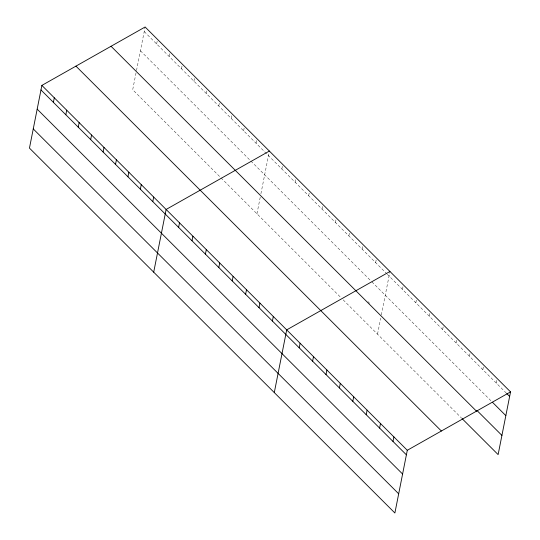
<?xml version="1.0" encoding="UTF-8"?>
<svg xmlns="http://www.w3.org/2000/svg" width="540" height="540" viewBox="0 0 540 540"><rect width="100%" height="100%" fill="white"/><g stroke="black" fill="none" stroke-linecap="round" stroke-linejoin="round"><path stroke-width="0.41" stroke-dasharray="2.7 2.03" d="M136.026 72.92L132.705 89.714L340.835 297.54M136.505 70.517L145.118 27M156.647 43.956L157.545 39.407M169.067 56.363L169.972 51.813M181.494 68.769L182.392 64.22M193.921 81.176L194.819 76.626M206.341 93.582L207.245 89.033M218.768 105.989L219.665 101.439M231.188 118.395L232.092 113.846M243.614 130.802L244.519 126.252M256.041 143.208L256.939 138.659M256.946 213.779L260.591 195.379M260.908 193.759L269.365 151.065M281.86 168.993L282.764 164.444M295.259 182.372L296.163 177.822M308.657 195.75L309.562 191.201M322.056 209.129L322.961 204.579M335.455 222.507L336.359 217.958M348.854 235.886L349.758 231.336M362.252 249.264L363.157 244.715M375.651 262.643L376.556 258.093M377.534 334.193L380.7 318.195M381.335 314.996L389.806 272.234M402.449 289.406L403.205 285.613M415.847 302.785L416.752 298.235M429.246 316.163L430.151 311.614M442.645 329.542L443.549 324.992M456.044 342.92L456.948 338.371M469.442 356.299L470.347 351.749M482.841 369.677L483.597 365.89M496.24 383.056L497.144 378.506M144.221 31.55L386.721 273.699M387.302 274.279L506.149 392.945M140.42 50.747L370.69 280.678M371.851 281.84L491.279 401.092M367.936 301.617L369.684 303.359M343.163 299.869L461.423 417.953"/><path stroke-width="0.81" d="M41.877 85.401L29.457 148.108L394.882 513L407.295 450.286L510.543 391.892L145.118 27L41.877 85.401L407.295 450.286M53.399 102.35L54.297 97.801M65.826 114.757L66.724 110.207M78.246 127.163L79.151 122.614M90.673 139.57L91.571 135.02M103.1 151.976L103.997 147.427M115.519 164.383L116.424 159.833M127.946 176.789L128.844 172.24M140.366 189.196L141.271 184.646M152.793 201.602L153.697 197.053M153.704 272.174L166.118 209.459L269.365 151.065M178.619 227.387L179.516 222.838M192.017 240.766L192.915 236.216M205.416 254.144L206.314 249.595M218.815 267.523L219.713 262.98M232.214 280.908L233.111 276.359M245.612 294.287L246.51 289.737M259.011 307.665L259.909 303.115M272.41 321.044L273.308 316.494M274.293 392.587L286.706 329.873L389.954 271.478M299.207 347.8L300.105 343.251M312.606 361.179L313.504 356.63M326.005 374.558L326.903 370.008M339.404 387.936L340.301 383.387M352.802 401.321L353.7 396.772M366.201 414.7L367.099 410.15M379.6 428.078L380.498 423.529M392.999 441.457L393.896 436.907M510.543 391.892L498.123 454.599L462.004 418.534M506.729 393.532L509.639 396.434M492.44 402.253L505.838 415.631M476.874 410.393L501.923 435.409M111.051 46.271L476.469 411.163M75.944 66.13L441.369 431.014M40.973 89.944L406.397 454.835M37.172 109.141L402.597 474.032M33.257 128.918L398.682 493.803"/></g></svg>
